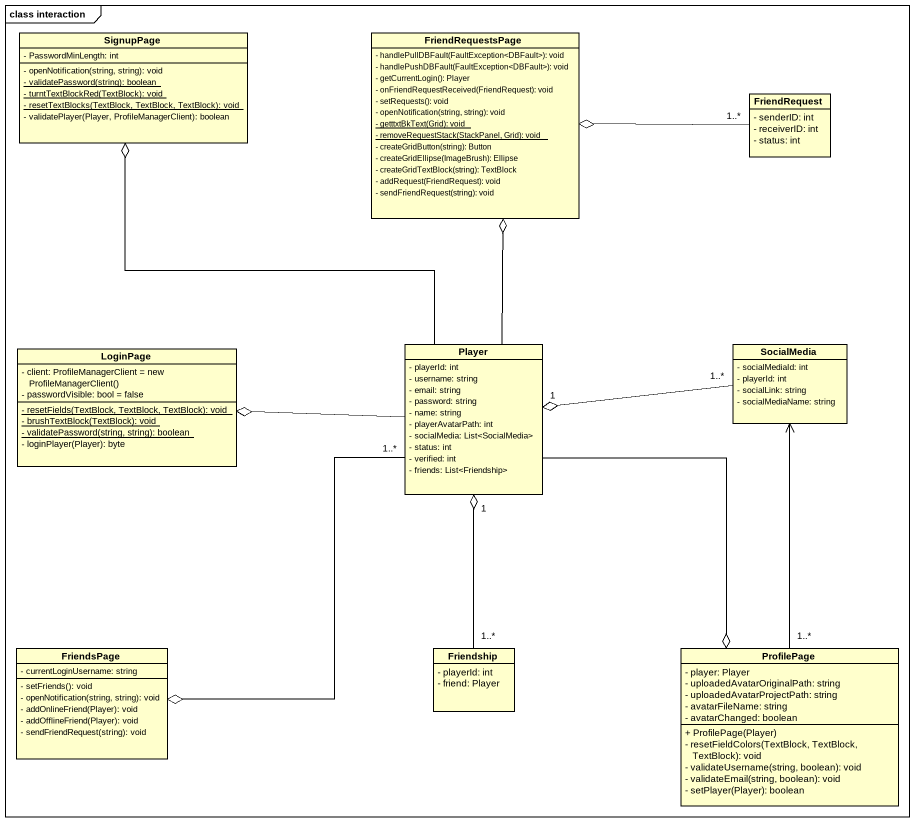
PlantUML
@startuml
mainframe class interaction
hide circle
hide empty members
skinparam classAttributeIconSize 0
class SignupPage {
  - PasswordMinLength: int
  - openNotification(string, string): void
  {static} - validatePassword(string): boolean
  {static} - turntTextBlockRed(TextBlock): void
  {static} - resetTextBlocks(TextBlock, TextBlock, TextBlock): void
  - validatePlayer(Player, ProfileManagerClient): boolean
}
class FriendRequestsPage {
  - handlePullDBFault(FaultException<DBFault>): void
  - handlePushDBFault(FaultException<DBFault>): void
  - getCurrentLogin(): Player
  - onFriendRequestReceived(FriendRequest): void
  - setRequests(): void
  - openNotification(string, string): void
  {static} - getttxtBkText(Grid): void
  {static} - removeRequestStack(StackPanel, Grid): void
  - createGridButton(string): Button
  - createGridEllipse(ImageBrush): Ellipse
  - createGridTextBlock(string): TextBlock
  - addRequest(FriendRequest): void
  - sendFriendRequest(string): void
}
class FriendRequest {
  - senderID: int
  - receiverID: int
  - status: int
}
class LoginPage {
  {field} - client: ProfileManagerClient = new ProfileManagerClient()
  - passwordVisible: bool = false
  {static} - resetFields(TextBlock, TextBlock, TextBlock): void
  {static} - brushTextBlock(TextBlock): void
  {static} - validatePassword(string, string): boolean
  - loginPlayer(Player): byte
}
class Player {
  - playerId: int
  - username: string
  - email: string
  - password: string
  - name: string
  - playerAvatarPath: int
  - socialMedia: List<SocialMedia>
  - status: int
  - verified: int
  - friends: List<Friendship>
}
class SocialMedia {
  - socialMediaId: int
  - playerId: int
  - socialLink: string
  - socialMediaName: string
}
class FriendsPage {
  - currentLoginUsername: string
  - setFriends(): void
  - openNotification(string, string): void
  - addOnlineFriend(Player): void
  - addOfflineFriend(Player): void
  - sendFriendRequest(string): void
}
class Friendship {
  - playerId: int
  - friend: Player
}
class ProfilePage {
  - player: Player
  - uploadedAvatarOriginalPath: string
  - uploadedAvatarProjectPath: string
  - avatarFileName: string
  - avatarChanged: boolean
  + ProfilePage(Player)
  - resetFieldColors(TextBlock, TextBlock, TextBlock): void
  - validateUsername(string, boolean): void
  - validateEmail(string, boolean): void
  - setPlayer(Player): boolean
}
FriendRequest "1..*" -left-o FriendRequestsPage
Player -up-o SignupPage
Player -up-o FriendRequestsPage
Player -left-o LoginPage
Player "1..*" --o FriendsPage
Player --o ProfilePage
SocialMedia "1..*" -left-o "1" Player
Friendship "1..*" -up-o "1" Player
ProfilePage "1..*" -up-> SocialMedia
@enduml
